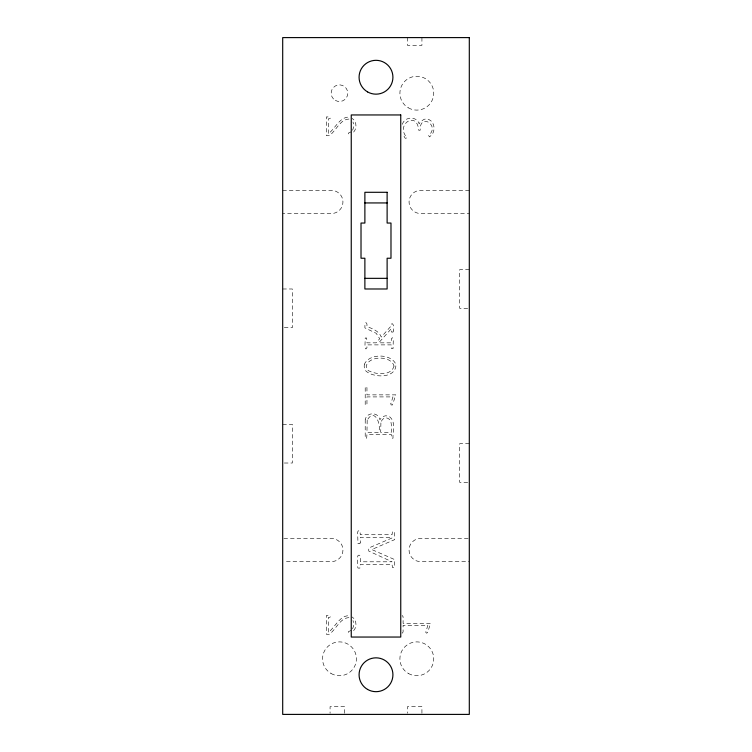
<?xml version="1.0" encoding="UTF-8"?>
<svg xmlns="http://www.w3.org/2000/svg" width="752" height="752" viewBox="0 0 752 752"><rect width="100%" height="100%" fill="white"/><g stroke="black" fill="none" stroke-linecap="round" stroke-linejoin="round"><path stroke-width="0.56" stroke-dasharray="3.76 2.82" d="M402.32 124.343C404.642 116.522 416.467 115.808 419.193 123.798L420.481 121.739L424.053 119.342A7.313 7.313 0 0 1 429.101 119.662C432.898 121.392 434.59 125.875 433.904 129.833A11.327 11.327 0 0 1 431.939 134.768L429.448 136.911L428.593 135.416C440.597 125.415 419.466 112.415 420.18 130.246L418.685 130.228C417.116 109.895 394.932 124.935 406.888 137.428L405.901 138.387L405.065 138.02L402.743 134.025M352.603 130.275L354.06 125.772L352.979 121.984M352.603 628.869L354.06 624.367L352.979 620.569M353.647 132.079C357.181 128.16 356.664 121.429 352.209 118.421M353.647 630.665C357.181 626.745 356.664 620.015 352.209 617.007M350.977 131.891L348.289 133.16L348.326 134.467L348.956 134.73M350.977 630.486L348.289 631.755L348.326 633.062L348.956 633.325M402.123 633.259L403.091 631.962L403.091 625.316L427.85 625.316L425.726 632.31L426.694 633.231L427.728 632.244L430.529 623.37L403.091 623.37L403.091 616.725L402.123 615.427M282.696 190.359L331.35 190.359A11.6 11.6 0 0 1 342.95 201.968A11.6 11.6 0 0 1 331.35 213.568L282.696 213.568M469.304 190.359L420.65 190.359A11.6 11.6 0 0 0 409.05 201.968A11.6 11.6 0 0 0 420.65 213.568L469.304 213.568M469.304 269.648L459.632 269.648L459.632 308.32L469.304 308.32M282.696 288.984L292.368 288.984L292.368 327.656L283.777 327.656M282.696 424.344L292.368 424.344L292.368 463.016L282.696 463.016M469.304 443.68L459.632 443.68L459.632 482.352L468.223 482.352M283.861 538.432L331.35 538.432A11.6 11.6 0 0 1 342.95 550.032A11.6 11.6 0 0 1 331.35 561.641L283.861 561.641M468.139 538.432L420.65 538.432A11.6 11.6 0 0 0 409.05 550.032A11.6 11.6 0 0 0 420.65 561.641L469.304 561.641M348.947 119.042C339.904 119.408 335.965 131.149 329.216 135.68L326.349 135.68L326.349 116.927L329.056 116.927L330.344 117.904L330.043 118.619L328.295 118.891L328.295 133.79C335.11 128.836 339.688 116.645 349.351 117.115M348.947 617.627C339.904 618.003 335.965 629.744 329.216 634.265L326.349 634.265L326.349 615.521L329.056 615.521L330.344 616.49L330.043 617.204L328.295 617.486L328.295 632.376C335.11 627.431 339.688 615.23 349.351 615.709M421.928 37.6L421.928 45.336L407.424 45.336L407.424 37.6M421.928 713.291L421.928 706.664L407.424 706.664L407.424 713.291M344.576 713.291L344.576 706.664L330.072 706.664L330.072 713.291M380.907 422.944L380.691 432.353L391.275 432.353C391.153 427.597 392.986 418.808 386.133 417.802C383.341 417.858 381.311 420.33 380.907 422.944M364.382 364.231L364.194 366.017A8.122 8.122 0 0 0 365.763 370.877C373.547 378.228 396.445 378.632 395.919 364.335C391.134 353.402 369.288 353.205 364.382 364.231M367.183 420.208L366.957 432.353L378.632 432.353C381.612 424.739 374.618 407.076 367.183 420.208M365.218 419.635L365.209 438.181L366.685 438.181L366.957 434.393L391.275 434.393L391.548 438.181L393.033 438.181C392.563 431.554 395.975 422.192 389.968 417.078C386.688 414.446 381.631 416.016 379.92 419.738C378.444 411.861 366.75 411.861 365.218 419.635M394.039 366.064C391.322 376.179 375.915 374.59 368.536 370.698A5.734 5.734 0 0 1 366.233 366.017C369.1 355.376 391.303 355.517 394.039 366.064M390.88 403.551L391.04 404.924L392.441 404.99L395.787 394.866L366.957 394.866L366.957 387.882L366.685 386.838L365.209 386.838L365.209 404.933L366.685 404.933L366.957 403.89L366.957 396.906L392.967 396.906L390.88 403.551M393.315 331.002L393.033 332.074L391.548 332.074L391.275 328.774L378.726 342.846L391.275 342.846L391.275 339.086L392.29 337.704L393.315 339.086L393.033 348.665L391.548 348.665L391.275 344.886L366.957 344.886L366.957 347.621L365.942 348.984L364.917 347.621L365.209 338.015L366.685 338.015L366.957 342.846L376.038 342.846L379.722 338.748L376.188 333.286L364.917 327.9L364.917 323.971L365.942 322.58L366.957 323.971L366.957 326.518C372.39 328.737 379.074 330.936 381.255 337.046L391.275 325.832L391.548 323.971L392.29 323.651L393.315 325.014L393.315 331.002M360.293 542.305L359.926 543.705L358.008 543.687L357.623 532.51L358.008 531.119L358.958 530.705L359.926 531.119L360.293 534.728L392.055 534.728L392.422 531.683L394.349 531.683L394.715 539.607L371.761 549.533L394.715 559.61L394.349 567.506L392.422 567.506L392.055 564.461L360.293 564.461L359.926 568.08L358.008 568.08L357.623 566.717L357.623 556.884L358.008 555.521L358.958 555.117L359.926 555.521L360.293 556.884L360.293 561.8L392.055 561.8L368.753 551.056L368.753 548.011L392.055 537.962L392.055 537.389L360.293 537.389L360.293 542.305M331.021 673.463A16.92 16.92 0 0 0 356.401 658.808A16.92 16.92 0 0 0 331.021 644.154A16.92 16.92 0 0 0 331.021 673.463M408.364 673.463A16.92 16.92 0 0 0 433.744 658.808A16.92 16.92 0 0 0 408.364 644.154A16.92 16.92 0 0 0 408.364 673.463M408.364 107.846A16.92 16.92 0 0 0 433.744 93.192A16.92 16.92 0 0 0 408.364 78.537A16.92 16.92 0 0 0 408.364 107.846M335.317 100.392A8.319 8.319 0 0 0 347.791 93.192A8.319 8.319 0 0 0 335.317 85.991A8.319 8.319 0 0 0 335.317 100.392"/><path stroke-width="1.13" d="M364.88 202.937L387.12 202.937M364.88 278.343L387.12 278.343M469.304 37.6L282.696 37.6L282.696 714.4L469.304 714.4L469.304 37.6M400.75 114.953L351.25 114.953L351.25 637.047L400.75 637.047L400.75 114.953M387.12 192.296L364.88 192.296L364.88 223.043L361.016 223.043L361.016 258.237L364.88 258.237L364.88 288.984L387.12 288.984L387.12 258.237L390.984 258.237L390.984 223.043L387.12 223.043L387.12 192.296M367.54 91.894A16.92 16.92 0 0 0 392.92 77.24A16.92 16.92 0 0 0 367.54 62.585A16.92 16.92 0 0 0 367.54 91.894M367.54 689.415A16.92 16.92 0 0 0 392.92 674.76A16.92 16.92 0 0 0 367.54 660.106A16.92 16.92 0 0 0 367.54 689.415"/></g></svg>
